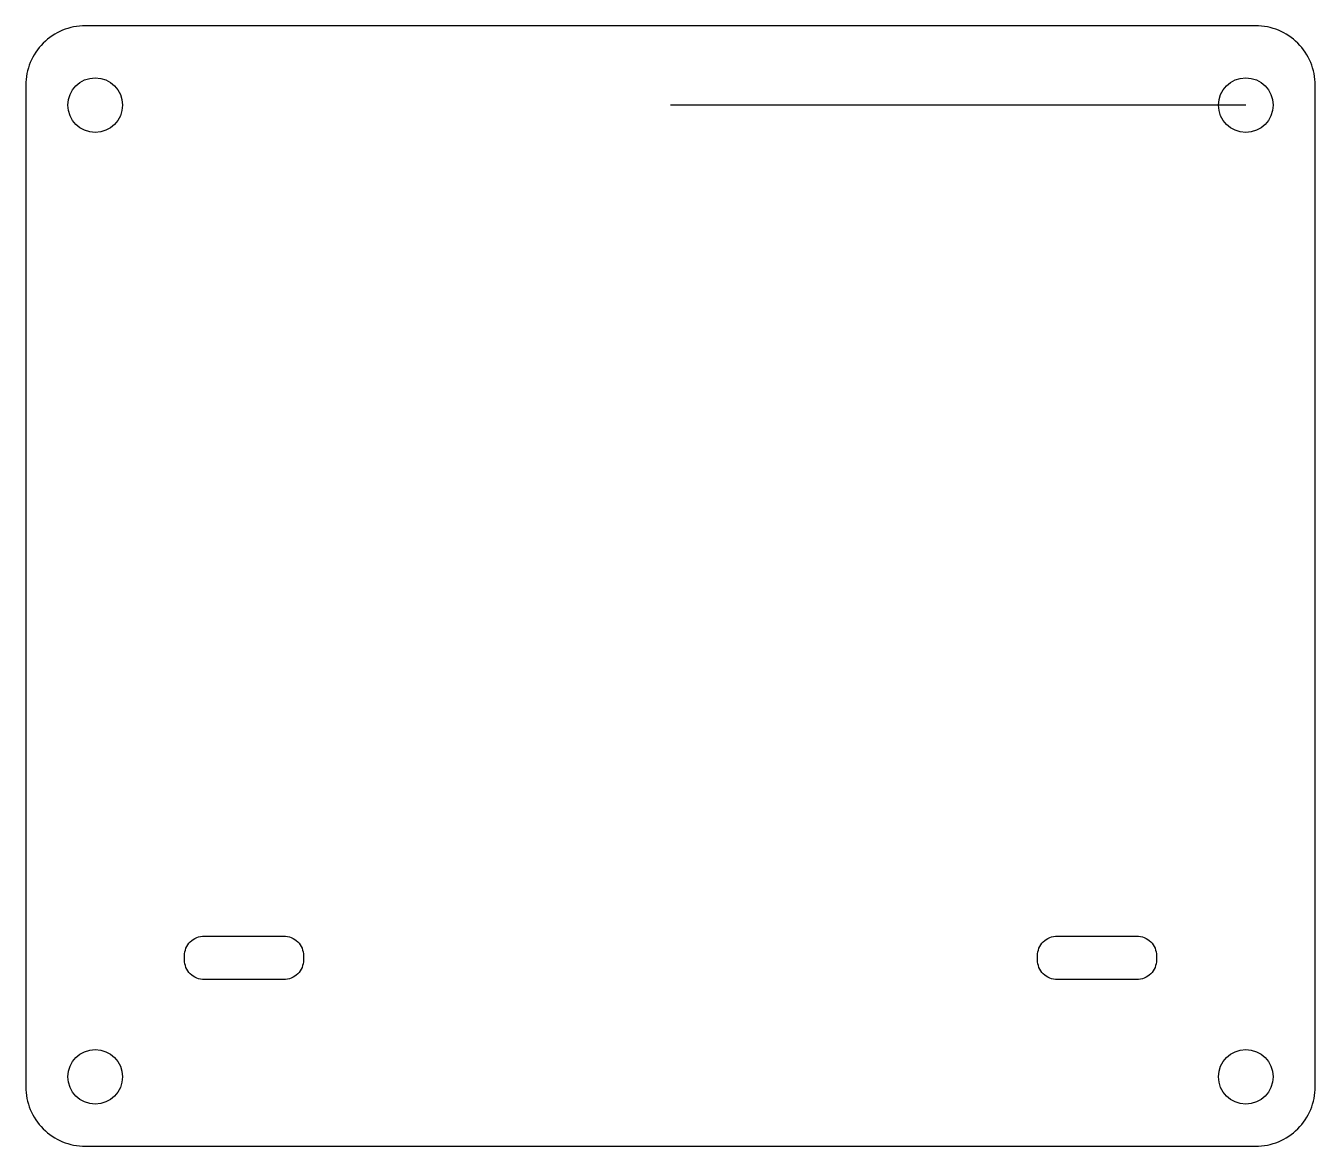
# Model space of a CAD drawing. Header units: millimetres. Extents: x -65 to 0, y 0 to 56.5.
import ezdxf

# ---------------------------------------------------------------- set-up
doc = ezdxf.new("R2010")
doc.units = ezdxf.units.MM
doc.layers.get('0').update_dxf_attribs({"linetype": 'CONTINUOUS'})

msp = doc.modelspace()

# ---------------------------------------------------------------- linework, layer by layer
msp.add_line((-3.5, 52.5), (-32.5, 52.5))
for points in [[(-65, 3, 0.414214), (-62, 0), (-3, 0, 0.414214), (0, 3), (0, 53.5, 0.414214), (-3, 56.5), (-62, 56.5, 0.414214), (-65, 53.5)], [(-57, 9.4), (-57, 9.6, -0.414214), (-56, 10.6), (-52, 10.6, -0.414214), (-51, 9.6), (-51, 9.4, -0.414214), (-52, 8.4), (-56, 8.4, -0.414214)], [(-14, 9.4), (-14, 9.6, -0.414214), (-13, 10.6), (-9, 10.6, -0.414214), (-8, 9.6), (-8, 9.4, -0.414214), (-9, 8.4), (-13, 8.4, -0.414214)]]:
    msp.add_lwpolyline(points, format="xyb", close=True)
for centre in [(-61.5, 52.5), (-3.5, 52.5), (-61.5, 3.5), (-3.5, 3.5)]:
    msp.add_circle(centre, 1.375)

doc.saveas('drawing.dxf')
